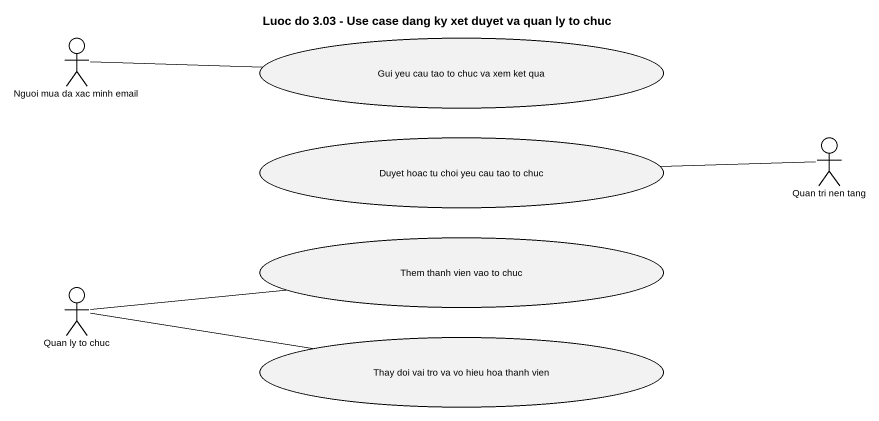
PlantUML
@startuml
title Luoc do 3.03 - Use case dang ky xet duyet va quan ly to chuc
actor "Nguoi mua da xac minh email" as Nguoi_mua_da_xac_minh_email
usecase "Gui yeu cau tao to chuc va xem ket qua" as Gui_yeu_cau_tao_to_chuc_va
usecase "Duyet hoac tu choi yeu cau tao to chuc" as Duyet_hoac_tu_choi_yeu_cau
actor "Quan tri nen tang" as Quan_tri_nen_tang
usecase "Them thanh vien vao to chuc" as Them_thanh_vien_vao_to_chuc
actor "Quan ly to chuc" as Quan_ly_to_chuc
usecase "Thay doi vai tro va vo hieu hoa thanh vien" as Thay_doi_vai_tro_va_vo_hieu
Nguoi_mua_da_xac_minh_email -right- Gui_yeu_cau_tao_to_chuc_va
Quan_tri_nen_tang -left- Duyet_hoac_tu_choi_yeu_cau
Quan_ly_to_chuc -right- Them_thanh_vien_vao_to_chuc
Quan_ly_to_chuc -right- Thay_doi_vai_tro_va_vo_hieu
@enduml
